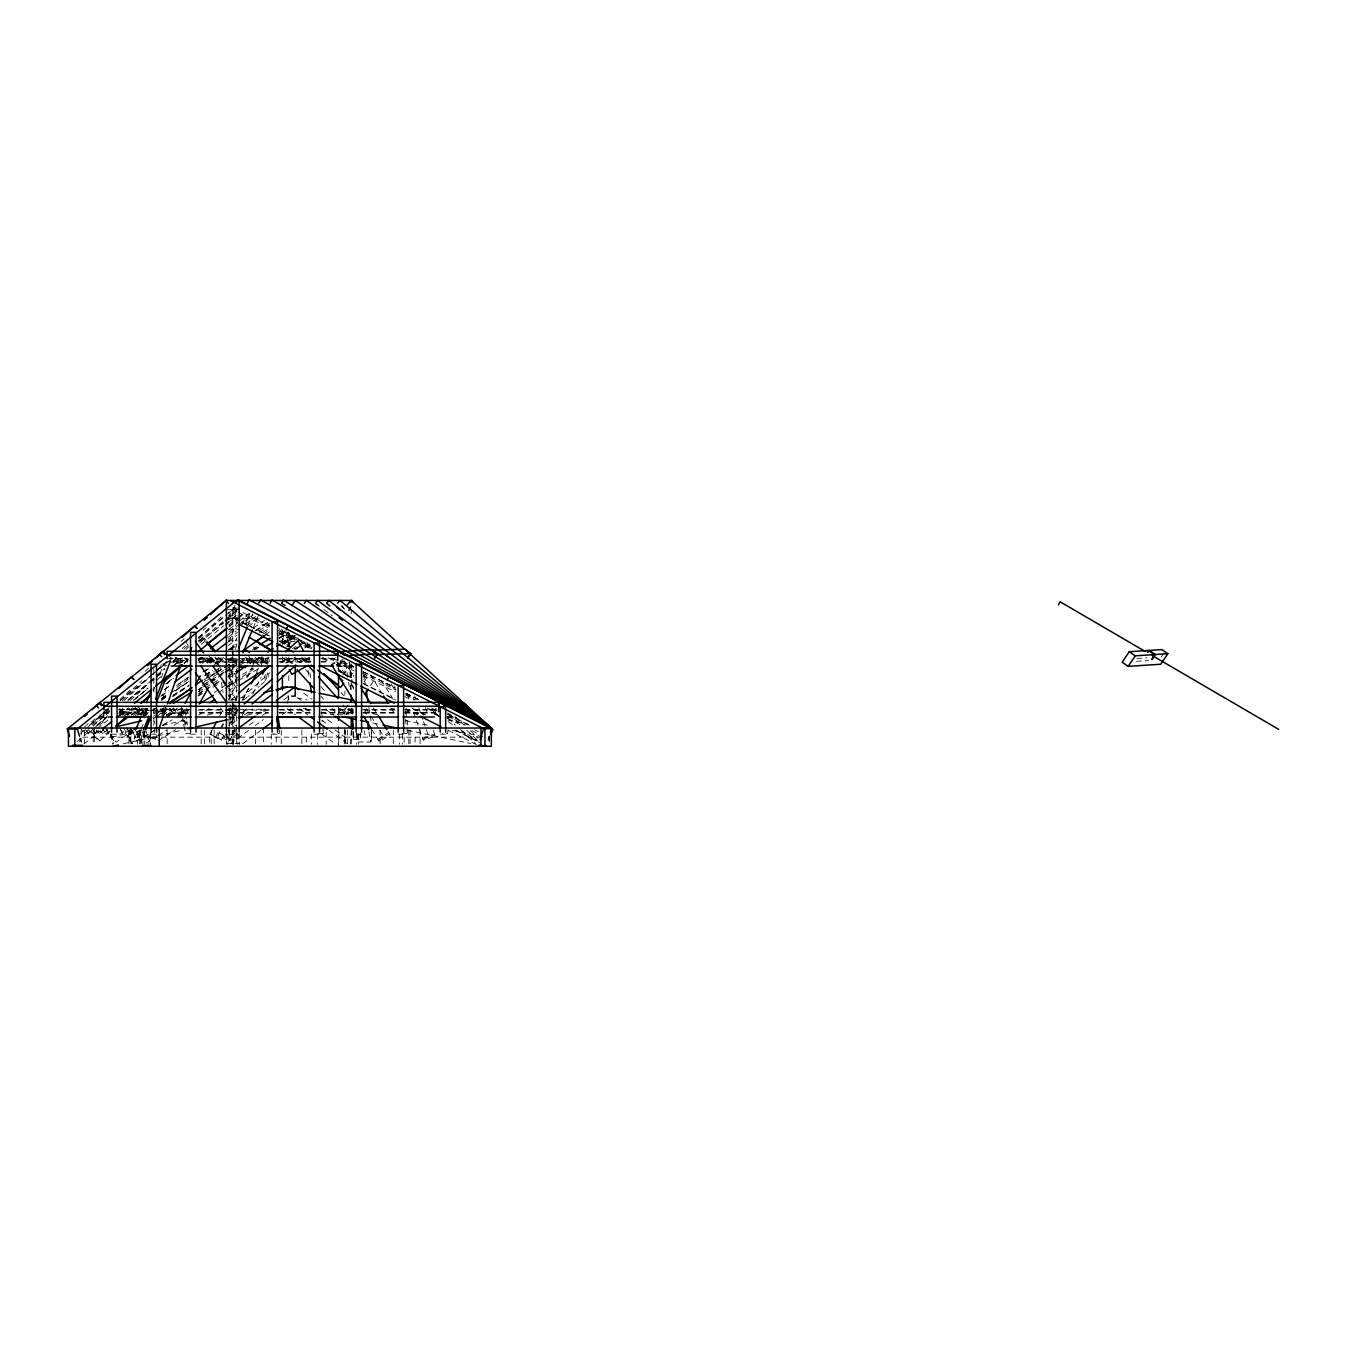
<?xml version="1.0" encoding="UTF-8"?>
<svg xmlns="http://www.w3.org/2000/svg" width="1346" height="1346" viewBox="0 0 1346 1346"><rect width="100%" height="100%" fill="white"/><g stroke="black" fill="none" stroke-linecap="round" stroke-linejoin="round"><path stroke-width="0.75" stroke-dasharray="5 3.75" d="M288.633 699.718L288.28 696.269M338.25 746.088L339.125 730.205M350.633 744.102L351.39 730.205M181.037 717.3L180.734 708.703M181.592 712.421L181.76 705.186M181.256 715.349L182.131 707.525M190.695 733.62L185.277 733.62L185.681 729.902M235.348 729.902L234.927 733.62L229.51 733.62L229.914 729.902M261.461 666.27L261.158 657.672M261.999 661.374L262.184 654.156M261.898 662.367L262.335 658.446M279.581 729.902L279.16 733.62L273.743 733.62M317.976 733.62L323.393 733.62L323.814 729.902M371.715 732.022L370.604 741.999L357.969 741.999L358.844 734.024M402.202 733.62L407.619 733.62L408.023 729.902M448.016 729.902L447.595 733.637L442.178 733.637M281.953 647.241L283.434 635.682L279.278 628.582M288.078 647.241L288.818 641.453L291.931 636.136M287.337 703.285L289.037 695.142M228.164 618.033L234.12 618.033L237.031 608.611M488.043 739.98L489.221 736.212M144.729 731.063L143.315 735.185L155.379 739.324L156.792 735.202M149.389 737.154L150.735 733.234M153.427 725.393L154.773 721.473M162.176 699.903L168.233 682.254M163.455 715.786L166.214 707.744M142.02 714.137L144.258 708.4M159.905 668.289L161.402 664.47M145.183 731.501L141.448 741.057L134.566 738.904L137.544 731.265M143.517 715.971L146.495 708.333M153.192 691.137L154.689 687.318M159.905 673.942L163.623 664.386L168.788 666.001M138.015 737.154L143.231 723.778M161.116 677.93L164.835 668.373M141.448 741.057L141.448 735.404L142.945 731.585M228.786 642.227L237.35 621.347M232.286 649.041L236.946 637.651M242.398 624.359L246.284 614.87L252.425 614.87M235.113 649.428L237.451 643.741M245.224 624.746L249.902 613.355M248.068 625.133L252.728 613.742M253.115 628.161L258.567 614.87M488.177 739.694L489.776 736.312M223.756 723.795L217.934 735.522L229.358 741.192L235.18 729.465M228.383 714.474L231.798 707.575M235.5 700.122L237.619 695.848M246.604 677.778L251.5 667.902M252.156 666.606L256.127 658.598L267.551 664.268M224.244 737.154L226.094 733.419M237.199 711.075L229.796 725.982L228.837 719.874M242.734 699.903L248.287 688.715M256.615 671.957L258.466 668.222M261.242 662.636L261.831 661.424M242.314 715.113L245.998 707.66M252.762 694.065L261.074 677.307M234.995 605.162L229.51 615.997L240.698 621.667M342.624 660.92L339.932 666.27L336.668 664.621M436.171 710.318L434.287 714.019L440.798 717.3M212.012 730.39L209.942 734.293L221.198 740.283L225.219 732.746M219.751 715.853L223.621 708.585M228.45 699.499L237.148 683.129M247.63 663.41L249.717 659.506L259.374 664.638M215.646 737.154L219.516 729.885M220.475 728.068L223.369 722.617M229.173 711.714L231.108 708.08M234.978 700.812L236.913 697.178M247.546 677.173L252.375 668.087M228.938 725.746L237.636 709.392M242.465 700.307L250.205 685.753M235.382 705.018L232.774 709.813L229.93 704.564M225.169 714.608L235.18 714.608L236.913 711.411M176.864 717.771L182.114 708.4M207.435 663.292L209.623 659.372L219.162 664.722M185.563 715.298L188.625 709.847M198.821 691.693L201.866 686.241M202.893 684.424L205.938 678.99M206.964 677.173L211.036 669.904M211.44 682.237L215.663 674.699M216.521 673.168L219.734 667.431M282.929 643.388L281.953 635.682L285.066 630.365M285.503 643.691L290.686 634.841M284.174 644.381L286.193 641.1L291.308 641.1M331.991 708.501L337.594 714.726L343.651 704.9M347.907 704.9L344.879 709.813L348.345 714.003M337.594 714.726L346.107 714.726L350.145 708.164M363.605 677.274L366.953 671.957M363.773 679.68L368.215 672.596M336.988 705.624L343.92 714.003L347.251 708.686M363.942 682.102L368.383 675.019M370.554 685.652L374.996 678.552M333.202 660.735L335.221 657.74M341.177 661.845L338.132 666.354L352.416 665.429M1163.987 652.961L1161.329 656.915L1164.307 658.968M436.138 708.181L433.025 712.673L438.998 716.829M286.631 646.534L294.32 636.355L310.623 648.789M287.741 646.551L294.32 637.836M342.708 675.17L352.147 664.133M350.263 676.163L352.955 673M169.226 661.206L171.766 658.615L188.204 659.17M173.651 665.715L178.698 660.55L188.978 660.886M216.033 665.782L219.819 661.912L215.41 657.403M117.287 716.795L122.553 711.782L147.252 712.084M144.039 717.115L147.993 713.363M88.281 723.542L83.654 727.799L88.584 733.166M145.149 671.334L148.514 668.255M91.461 722.095L96.088 717.839M80.726 733.402L84.091 730.34M89.997 724.905L108.79 707.643M109.06 707.626L87.44 727.479L99.772 740.906M181.02 641.554L184.116 638.727M92.151 724.939L109.144 709.342M119.962 699.415L132.312 688.075M87.877 730.34L84.529 733.402L82.056 730.727M93.783 724.905L109.497 710.486M120.299 700.559L141.919 680.706M99.924 714.726L102.38 717.418L107.73 712.488M91.663 730.34L88.314 733.402L85.858 730.727M97.585 724.905L109.935 713.565M124.101 700.559L148.8 677.879M150.079 676.702L154.975 672.209M156.254 671.031L167.341 660.869M93.295 734.462L97.922 730.222M130.36 700.442L147.337 684.845M156.607 676.348L162.782 670.678M173.6 660.751L176.679 657.908M185.95 649.411L189.046 646.568M198.299 638.071L223.015 615.391M117.842 717.418L123.209 712.488L119.525 708.45M174.711 665.075L178.732 661.391L175.064 657.353M109.968 731.534L99.15 741.461L88.197 729.532M127.567 715.382L135.29 708.299M184.082 663.494L188.709 659.237M225.775 625.217L237.199 614.718M230.654 700.408L236.93 694.856M241.725 697.632L269.923 672.664M280.893 662.955L287.152 657.42M296.557 649.092L301.252 644.936M243.744 700.105L250.003 694.553M251.567 693.173L259.408 686.241M260.973 684.845L265.667 680.689M286.025 662.653L290.736 658.497M228.803 709.813L231.647 715.062L237.906 709.51M291.173 662.35L295.868 658.194M242.717 712.286L247.428 708.114M299.115 662.35L303.809 658.194M109.935 711.327L91.023 727.799L95.802 733.301M122.284 700.593L147.774 678.401M149.356 677.038L154.083 672.916M156.96 670.409L171.43 657.824M182.181 648.469L185.344 645.727M202.96 630.382L206.106 627.64M99.587 725.174L105.897 719.689M127.954 700.492L148.464 682.658M150.029 681.278L154.756 677.156M156.338 675.793L164.229 668.928M173.684 660.701L176.831 657.958M198.905 638.744L224.143 616.788M225.707 615.425L235.163 607.197M98.965 730.558L95.532 733.536L93.143 730.794M119.188 712.959L124.185 708.602M133.641 700.374L147.841 688.025M157.011 680.033L161.756 675.911M172.793 666.32L182.518 657.841M199.595 642.984L223.52 622.172M225.085 620.792L237.704 609.822M198.047 640.965L203.532 637.23L206.207 640.393M199.393 640.78L203.532 637.23M228.652 685.518L236.93 678.434L228.904 668.962M227.945 686.595L255.538 667.666M228.618 686.51L236.896 679.427M105.846 718.495L94.607 727.799L99.251 733.419M128.055 700.122L147.639 683.936M149.238 682.607L154.067 678.62M156.977 676.197L163.707 670.645M173.062 662.905L179.775 657.353M198.771 641.655L224.479 620.388M226.078 619.059L237.619 609.519M119.272 712.118L124.101 708.131M133.742 700.156L148.211 688.193M178.732 662.939L185.159 657.622M201.227 644.33L223.722 625.739M225.337 624.409L236.593 615.105M103.777 729.667L98.965 733.654L96.643 730.844M121.46 715.046L129.788 708.164M184.133 663.208L189.231 658.985M229.123 626.008L237.451 619.11M238.764 618.033L245.477 612.464M208.596 661.374L211.389 659.103L240.429 659.927M213.896 665.227L218.069 661.811L240.884 662.468M89.492 725.309L109.026 709.527M120.417 700.324L151.358 675.322M152.99 674.01L157.869 670.072M159.501 668.76L169.276 660.852M183.931 649.024L188.81 645.071M198.585 637.18L222.999 617.461M229.51 612.194L232.774 609.553L236.509 611.454M77.227 741.36L90.249 730.828M96.761 725.578L106.536 717.687M129.334 699.264L148.868 683.482M150.5 682.17L155.379 678.216M157.011 676.903L163.522 671.637M179.809 658.497L174.93 662.434L179.489 664.184M200.975 641.386L223.773 622.979M225.405 621.65L230.284 617.713L240.311 617.713M83.99 743.985L100.277 730.828M119.811 715.046L127.954 708.467M184.94 662.434L188.204 659.809M228.904 626.916L237.047 620.338M108 720.076L98.191 727.799L102.7 733.536M119.138 711.277L122.722 708.467M135.492 698.389L148.582 688.092M179.96 663.359L186.505 658.211M228.719 624.931L237.199 618.251M238.528 617.208L245.376 611.807M119.912 715.315L128.089 708.871M229.493 628.969L237.67 622.525M239.302 621.229L249.111 613.507M107.613 729.667L102.397 733.772L100.142 730.895M125.599 715.483L135.408 707.76M167.813 682.22L173.028 678.115M228.332 634.521L236.795 627.842M238.444 626.563L253.149 614.954M119.929 714.137L128.307 707.828M229.039 632.031L237.737 625.486M239.1 624.443L252.846 614.113M123.95 715.668L134.011 708.097M165.911 684.088L172.625 679.04M197.812 660.095L201.16 657.571M228.029 637.348L236.425 631.038M244.804 624.712L256.564 615.879M109.514 731.097L105.846 733.856L102.548 729.498M131.016 714.911L139.715 708.366M164.599 689.657L169.933 685.619M199.847 663.124L206.863 657.841M228.383 641.638L237.081 635.093M248.522 626.479L258.903 618.672M138.066 712.37L140.96 710.183L151.341 710.183M141.852 717.485L147.656 713.128L144.409 708.736M166.719 717.485L172.524 713.128L169.293 708.736M231.091 724.602L237.687 719.774M244.282 714.945L252.526 708.921M256.548 714.945L264.792 708.921M237.72 733.536L232.774 737.154L233.262 746.088M249.262 725.09L255.858 720.261M262.453 715.433L269.049 710.621M283.871 699.752L288.818 696.134M230.418 743.682L248.556 730.407M255.151 725.578L263.395 719.555M242.701 743.682L260.838 730.407M282.256 714.726L290.5 708.703M122.469 715.231L132.682 707.878M166.012 683.869L173.567 678.434M198.384 660.566L202.539 657.571M228.097 639.165L237.569 632.351M246.082 626.21L258.752 617.091M137.629 715.534L147.858 708.181M161.486 698.355L168.3 693.459M176.814 687.318L188.743 678.737M210.901 662.787L217.716 657.874M229.628 649.294L236.459 644.381M255.185 630.887L267.114 622.289M133.119 730.02L116.076 742.285L105.425 727.496M156.22 713.38L163.775 707.946M206.375 677.274L214.149 671.671M214.889 671.132L220.004 667.448M228.517 661.323L233.632 657.639M265.263 634.875L269.402 631.88M127.601 714.928L137.965 707.76M164.195 689.657L170.774 685.114M202.203 663.427L210.834 657.454M228.113 645.525L236.745 639.569M253.687 627.875L264.388 620.489M133.288 715.416L143.652 708.265M160.931 696.336L167.829 691.575M176.477 685.619L188.558 677.257M209.286 662.955L216.201 658.177M228.298 649.832L236.93 643.876M255.925 630.752L268.022 622.407M140.371 714.962L147.606 709.965M161.436 700.425L166.618 696.841M174.93 691.104L189.063 681.345M202.893 671.805L208.075 668.222M214.973 663.46L223.621 657.487M259.559 632.687L269.923 625.52M131.42 715.281L142.255 708.097M161.15 695.562L168.486 690.7M178.648 683.953L189.147 677.004M210.144 663.09L218.893 657.285M231.142 649.159L236.728 645.457M259.139 630.601L269.974 623.417M138.84 714.726L147.589 708.921M161.587 699.651L166.837 696.168M175.586 690.363L187.834 682.254M203.583 671.805L208.832 668.323M217.581 662.535L224.58 657.891M263.076 632.368L270.075 627.724M144.19 715.55L148.026 713.01M155.026 708.366L149.44 712.084L155.682 708.4M172.524 696.774L186.522 687.486M205.433 674.952L212.769 670.089M228.181 659.877L232.017 657.336M238.057 671.418L229.291 677.122L236.257 687.823M250.306 663.443L259.071 657.757M281.836 642.951L292.334 636.103L294.32 639.165M262.537 663.107L269.553 658.547M295.8 649.092L299.3 646.803M135.223 715.618L146.192 708.619M161.772 698.675L168.856 694.166M170.639 693.039L188.692 681.53M204.272 671.587L209.942 667.969M217.026 663.46L224.109 658.934M262.722 634.319L269.806 629.81M142.659 715.197L147.976 711.815M172.759 696L188.709 685.837M204.642 675.675L211.726 671.166M229.426 659.86L232.976 657.605M119.659 734.193L126.743 729.667M153.646 712.505L160.729 707.996M209.976 676.601L215.629 673M217.059 672.091L224.143 667.566M224.479 667.347L236.879 659.439M252.476 649.495L258.129 645.895M279.026 632.57L282.912 630.079M156.069 716.594L168.418 708.77M198.4 689.741L201.917 687.503M203.683 686.376L208.967 683.028M210.733 681.9L223.083 674.077M224.849 672.95L237.199 665.109M238.949 663.999L247.765 658.396M279.514 638.256L288.33 632.654M166.349 715.483L176.932 708.77M198.098 695.344L201.614 693.089M213.964 685.265L219.247 681.9M228.063 676.315L236.896 670.712M249.229 662.871L256.295 658.396M280.978 642.732L291.56 636.019M154.403 730.441L143.82 737.154L143.82 728.035M163.219 724.838L170.286 720.362M179.102 714.76L187.918 709.174M214.367 692.382L226.717 684.542M228.484 683.432L240.816 675.591M242.583 674.481L253.166 667.767M260.215 663.275L269.032 657.689M145.991 743.16L156.573 736.43M158.34 735.32L167.156 729.717M174.206 725.242L183.022 719.656M228.887 690.548L237.704 684.946M294.135 649.142L297.668 646.904M299.418 645.777L304.718 642.429M158.037 740.923L175.67 729.717M182.72 725.242L188.019 721.893M198.602 715.18L209.185 708.45M228.584 696.151L237.401 690.548M281.482 662.569L288.549 658.093M304.415 648.015L309.698 644.667M340.387 660.953L343.095 659.271M336.113 665.277L342.288 661.424M377.923 739.324L388.742 732.577M378.663 740.519L389.499 733.772M140.792 714.844L148.312 710.217M173.028 695.041L189.147 685.148M205.265 675.238L212.786 670.628M228.551 660.936L234.271 657.42M210.935 676.045L214.519 673.841M216.302 672.748L223.47 668.339M225.27 667.246L237.805 659.54M253.923 649.647L259.29 646.349M278.992 634.235L284.359 630.938M130.276 729.852L123.125 734.26L119.306 728.035M157.146 713.346L166.096 707.861M202.27 685.636L216.605 676.836L201.833 685.501M223.773 672.445L218.035 675.961L223.739 672.529M225.203 671.553L247.041 658.144M278.925 638.559L288.246 632.839M144.072 715.281L148.497 712.657M204.138 679.696L215.865 672.748M216.706 672.26L223.89 668.003M224.832 667.431L237.401 659.994M254.394 649.916L259.778 646.736M278.689 635.531L286.698 630.786M205.787 681.042L223.739 670.409M225.186 669.551L245.275 657.656M279.026 637.668L288.364 632.132L292.082 638.408L284.544 642.866M153.73 714.003L164.145 707.845M225.169 671.688L238.091 664.032M153.629 716.19L167.728 707.845M198.501 689.606L202.085 687.47M203.885 686.41L209.269 683.23M211.07 682.153L218.237 677.913M229.005 671.519L237.99 666.203M239.773 665.143L252.341 657.706M279.261 641.756L290.029 635.379M163.303 710.974L166.433 709.123L178.968 709.914M247.765 661.458L250.878 659.607L257.826 660.213M153.612 718.31L169.781 708.736M198.485 691.726L203.885 688.529M205.669 687.47L218.237 680.033M229.005 673.656L237.973 668.339M127.601 735.639L134.768 731.383M161.705 715.433L174.257 707.979M199.393 693.106L202.977 690.969M215.545 683.532L219.129 681.413M228.113 676.096L237.081 670.779M249.649 663.326L258.617 658.009M283.754 643.119L294.522 636.742M134.129 731.972L130.175 734.31L126.457 728.035M162.479 715.18L173.617 708.585M198.384 693.913L204.121 690.498M205.921 689.438L211.305 686.258M213.105 685.181L220.273 680.941M228.887 675.827L237.872 670.51M250.44 663.073L259.761 657.538M141.296 729.852L133.759 734.31L130.966 729.599M177.201 708.585L166.063 715.18L188.474 710.015M198.384 696.033L202.321 693.695M213.089 687.318L220.273 683.061M228.887 677.963L237.872 672.647M166.534 716.476L172.793 712.757L185.311 713.548L182.551 708.837M141.296 731.972L137.342 734.31L135.492 731.181M169.646 715.18L180.785 708.585M155.16 729.902L131.824 743.715L123.563 729.784M162.328 725.645L172.153 719.824M179.321 715.584L189.264 709.695M218.809 692.181L224.193 689.001M225.152 688.429L237.72 680.992M238.562 680.487L259.256 668.222M292.402 648.587L296.002 646.467M298.745 644.835L304.129 641.655M179.068 717.25L185.311 713.548M285.722 663.225L294.791 658.16M299.721 662.72L308.806 657.656M422.526 738.214L434.59 734.041M422.896 739.24L434.943 735.067M231.243 700.122L249.565 695.865M111.634 737.154L142.188 730.087M162.546 725.359L184.957 720.177M207.351 714.995L223.655 711.226M225.691 710.755L235.87 708.4M123.344 743.8L182.4 730.121M228.282 719.504L237.384 717.401M246.604 715.264L269.974 709.864M232.101 682.557L228.77 677.745M344.425 661.458L340.353 661.71L344.374 661.576M1136.865 658.514L1147.061 657.841M1136.461 661.323L1148.693 660.516M353.308 739.543L353.308 735.084L360.593 734.765L360.593 739.223L353.308 739.543L352.787 729.179M239.151 608.14L232.774 608.14L232.774 649.967M227.76 609.553L239.151 609.553M228.214 615.829L237.333 615.829M226.633 618.672L241.17 618.672M243.054 618.672L259.845 618.672M228.214 629.373L239.151 629.373M281.953 635.682L295.699 635.682M228.214 640.78L237.333 640.78M282.694 641.453L294.959 641.453M228.214 649.428L237.333 649.428M167.072 658.648L187.599 658.648M197.862 658.648L236.963 658.648M239.066 658.648L268.443 658.648M278.925 658.648L310.404 658.648M320.903 658.648L335.575 658.648M261.646 659.035L270.008 659.035M278.37 659.035L311.818 659.035M322.283 659.035L334.817 659.035M229.661 660.432L237.838 660.432M228.214 660.836L237.333 660.836M172.826 661.391L178.732 661.391M260.72 661.576L269.082 661.576M279.547 661.576L310.909 661.576M321.358 661.576L329.736 661.576M169.125 662.064L187.599 662.064M197.862 662.064L236.963 662.064M239.066 662.064L268.443 662.064M278.925 662.064L310.404 662.064M320.903 662.064L329.282 662.064M229.123 662.636L232.774 662.636M229.123 665.462L236.425 665.462M228.669 665.984L236.963 665.984M336.736 666.27L351.373 666.27M103.894 709.679L110.136 709.679M118.448 709.679L147.555 709.679M160.023 709.679L189.13 709.679M199.511 709.679L236.98 709.679M239.066 709.679L268.477 709.679M278.975 709.679L310.472 709.679M320.971 709.679L352.467 709.679M362.966 709.679L394.462 709.679M404.961 709.679L436.457 709.679M181.222 710.082L187.515 710.082M198.013 710.082L223.184 710.082M225.287 710.082L269.351 710.082M279.85 710.082L311.33 710.082M321.829 710.082L353.291 710.082M363.773 710.082L395.017 710.082M405.432 710.082L436.676 710.082M153.41 710.183L165.844 710.183M119.34 712.488L123.209 712.488M180.297 712.623L188.692 712.623M199.191 712.623L236.963 712.623M239.066 712.623L268.443 712.623M278.942 712.623L310.421 712.623M320.903 712.623L352.383 712.623M362.865 712.623L396.178 712.623M404.523 712.623L435.751 712.623M103.894 713.111L110.136 713.111M118.448 713.111L147.555 713.111M160.023 713.111L189.13 713.111M199.511 713.111L236.98 713.111M239.066 713.111L268.477 713.111M278.975 713.111L310.472 713.111M320.971 713.111L352.467 713.111M362.966 713.111L394.462 713.111M404.961 713.111L436.457 713.111M343.92 714.003L352.77 714.003L348.143 708.417M231.647 715.062L237.603 715.062M228.618 717.014L236.98 717.014M229.308 717.3L237.704 717.3M446.906 717.3L455.234 717.3M102.38 717.418L106.25 717.418M111.583 734.193L117.052 734.193M151.072 734.193L156.54 734.193M190.56 734.193L196.028 734.193M272.077 734.193L277.545 734.193M314.106 734.193L319.574 734.193M356.135 734.193L361.603 734.193M398.164 734.193L403.632 734.193M440.192 734.193L445.661 734.193M229.123 734.327L236.425 734.327M82.695 737.154L482.894 737.154M226.397 743.413L239.151 743.413M446.838 716.863L450.742 716.863L447.764 714.793M119.693 709.695L142.339 709.965M242.499 659.994L252.88 660.28M242.97 662.518L255.404 662.888M229.089 666.842L237.384 667.078M447.781 716.762L456.008 716.997M199.78 657.858L205.938 658.059L210.346 662.569M198.485 659.506L212.887 659.977M199.258 661.239L219.819 661.912M390.794 708.147L394.883 709.005M405.096 711.142L423.485 714.995M447.999 720.11L468.425 724.384M296.995 697.851L307.208 699.987M348.076 708.534L354.2 709.813M364.413 711.95L378.714 714.945M405.281 720.497L427.742 725.191M452.256 730.323L482.911 736.733M303.304 708.484L311.481 710.183M321.694 712.32L333.943 714.894M372.758 723.004L380.935 724.72M407.502 730.272L470.831 743.514M141.448 735.404L134.566 733.25L134.566 738.904M143.383 734.983L155.446 739.122M447.192 714.305L469.502 725.359M254.916 661.004L258.18 662.636M219.129 733.099L230.553 738.786M385.579 683.246L394.883 687.907M406.071 693.51L419.111 700.038M469.434 725.225L447.007 713.885M342.591 661.458L353.779 667.078M363.1 671.772L394.815 687.705M406.004 693.325L419.06 699.886M284.696 632.199L310.808 645.34M342.523 661.307L353.729 666.943M363.05 671.637L394.765 687.604M405.954 693.224L419.027 699.802M233.632 607.87L241.102 611.639M242.97 612.598L269.116 625.823M278.471 630.551L299.014 640.948M300.881 641.891L312.087 647.561M332.63 657.958L338.233 660.785M340.101 661.744L353.19 668.356M362.528 673.084L396.145 690.094M405.483 694.822L414.82 699.55M431.645 708.046L435.381 709.948M448.454 716.56L465.262 725.057M474.6 729.784L478.335 731.686M238.377 612.396L268.258 627.522M279.48 633.192L294.421 640.746M303.759 645.474L311.229 649.26M328.037 657.757L354.2 670.998M363.538 675.726L395.287 691.794M404.624 696.505L412.095 700.29M428.92 708.804L436.39 712.572M447.595 718.242L460.669 724.871M471.874 730.542L477.477 733.368M336.904 664.167L340.168 665.799M434.522 713.565L441.017 716.863M234.12 618.033L269.604 635.985M278.942 640.713L295.767 649.226M340.588 671.906L351.794 677.576M363.016 683.246L394.765 699.314M413.441 708.77L426.514 715.382M456.412 730.508L476.955 740.906M242.566 622.609L268.678 635.817M279.867 641.47L291.056 647.123M337.661 670.712L352.585 678.266M363.773 683.919L395.472 699.97M412.246 708.45L425.302 715.062M455.133 730.155L481.245 743.362M228.046 618.975L237.384 623.703M304.633 657.723L312.104 661.509M405.499 708.77L418.572 715.382M448.47 730.508L478.352 745.634M447.242 712.943L456.496 717.839M249.565 659.776L259.223 664.907M210.077 734.024L221.35 740.014M209.471 659.658L219.011 665.008M181.794 720.16L188.154 723.727L181.643 720.447M283.855 657.891L292.721 663.359M282.727 657.908L291.577 663.376M253.385 646.921L256.935 649.109M259.492 657.824L268.342 663.292M258.348 657.841L267.215 663.309M406.088 694.334L414.854 700.021M427.103 707.996L437.618 714.844M448.117 721.675L453.366 725.09M460.382 729.65L477.897 741.04M303.691 693.24L311.936 699.264M325.126 708.921L333.371 714.945M298.021 698.052L301.319 700.475M327.684 719.774L334.279 724.602M305.306 708.198L311.902 713.027M321.795 720.261L328.39 725.09M334.986 729.919L344.879 737.154M299.418 708.703L307.662 714.726M329.097 730.407L347.218 743.682M287.135 708.703L295.38 714.726M321.761 734.024L334.952 743.682M323.898 609.57L332.327 615.778M297.062 637.634L311.75 648.822M323.158 657.521L329.686 662.484M337.846 668.693L347.638 676.163M322.047 657.487L328.575 662.468M338.368 669.921L346.528 676.129M302.429 657.74L308.957 662.703M301.319 657.706L307.847 662.686M340.875 605.919L347.251 611.286M454.982 716.728L464.219 725.141M470.377 730.743L478.066 737.759M448.268 713.464L460.584 724.686M466.742 730.289L477.51 740.115M447.68 718.125L455.369 725.141M461.527 730.743L475.39 743.362M175.754 657.555L178.698 660.55M167.341 654.106L171.766 658.615M145.587 708.131L148.06 710.789M135.374 707.828L141.566 714.457M120.063 709.14L122.553 711.782M233.262 607.349L237.384 611.824M232.656 607.904L236.761 612.38M79.851 727.799L84.781 733.166M163.034 663.612L165.491 666.304M340.959 692.45L343.752 695.562M286.193 641.1L289.003 644.212M301.605 658.211L305.811 662.888M298.644 658.463L302.85 663.124M294.269 657.151L299.872 663.376M305.475 669.601L311.077 675.827M320.886 686.712L325.093 691.39M340.504 708.501L346.107 714.726M285.756 657.151L291.359 663.376M320.769 696.05L323.578 699.163M220.895 657.74L223.571 660.886M228.921 667.195L236.946 676.668M202.186 637.415L204.861 640.578M219.549 657.925L223.571 662.653M211.389 657.235L216.74 663.544M218.069 665.126L223.419 671.435M204.575 658.11L208.58 662.855M203.212 658.295L207.234 663.04M255.117 657.302L259.559 663.006M246.2 657.571L250.642 663.275M214.737 657.538L218.069 661.811M208.479 655.367L211.389 659.103M205.82 657.807L210.279 663.511M101.758 727.799L106.149 733.637M160.241 708.703L164.565 714.558M138.133 706.347L140.96 710.183M135.374 708.703L139.681 714.558M105.863 729.683L114.141 741.192M207.133 658.009L210.699 663.04M228.517 688.227L236.829 699.97M185.243 641.218L188.793 646.248M198.299 659.675L200.672 663.04M230.435 707.895L235.18 714.608M184.789 657.538L188.356 662.569M220.408 707.895L223.974 712.926M343.836 660.465L353.779 676.432M373.279 707.744L378.091 715.466M388.035 731.433L390.239 734.983L379.404 741.73L372.034 729.885M337.678 662.636L346.511 676.836M350.936 683.936L353.14 687.47M366.398 708.77L378.562 728.287M379.656 730.054L384.081 737.154M391.148 683.919L395.522 690.969M406.458 708.585L410.833 715.618M381.355 680.252L393.385 699.617M370.47 674.8L381.389 692.416M391.232 708.265L395.606 715.315M119.659 727.816L123.479 734.041M341.85 605.178L343.92 608.661M288.179 632.233L291.712 638.61M134.92 729.397L137.696 734.092M130.411 727.833L134.112 734.092M126.827 727.833L130.528 734.092M123.361 727.547L132.665 743.228M173.533 707.828L178.143 715.685M170.017 708.046L172.793 712.757M164.01 705.001L166.433 709.123M161.924 708.619L165.608 714.894M284.881 631.291L291.106 641.924M281.566 629.053L288.818 641.453L289.558 647.241M267.417 622.424L269.486 625.974M260.501 657.588L263.261 662.299M254.478 658.547L257.237 663.241M252.409 658.144L255.168 662.855M248.472 655.485L250.878 659.607M245.46 657.538L248.219 662.249M306.905 642.513L310.69 649.512M233.901 704.564L237.687 711.563M145.183 728.909L150.331 743.564M137.948 732.577L141.818 743.564M425.454 707.609L428.163 715.466M433.244 730.121L435.313 736.094L423.25 740.266L412.044 707.861M414.669 695.966L416.032 699.903M418.741 707.744L422.812 719.504M423.502 721.473L428.92 737.154M406.929 693.106L409.319 700.021M232.774 609.553L235.298 617.713M228.601 612.279L230.284 617.713M80.121 738.062L81.248 741.68M288.061 695.276L288.969 699.23M111.499 734.075L113.771 743.934M110.422 734.31L112.694 744.187M405.617 711.462L407.905 725.965M405.331 719.134L407.619 733.62M394.664 685.989L395.32 690.128M363.403 672.478L365.355 684.828M368.922 707.458L371.193 721.86M365.422 709.073L366.398 715.248M368.989 731.702L370.604 741.999M364.413 730.895L365.069 735.017M349.136 662.182L352.383 682.759M352.702 684.828L353.359 688.933M345.636 663.797L348.227 680.268M348.547 682.321L349.203 686.426M352.77 709.073L353.426 713.195M356.673 733.772L357.969 741.999M321.442 711.714L323.057 721.91M309.227 643.792L310.203 649.916M322.754 729.532L323.393 733.62M307.157 643.052L308.116 649.176M309.412 657.336L310.371 663.46M305.071 642.294L306.047 648.419M307.645 658.631L308.301 662.703M309.9 672.916L310.876 679.04M306.064 658.093L306.703 662.165M307.998 670.342L309.277 678.502M268.695 657.689L269.335 661.828M267.097 657.067L268.073 663.275M265.347 658.413L265.986 662.552M267.618 672.899L268.275 677.038M263.261 657.689L264.253 663.898M265.885 674.245L266.861 680.453M261.662 657.067L262.655 663.275M264.607 675.692L265.583 681.9M228.786 685.164L231.041 699.466M232.336 707.626L235.23 725.999M228.803 694.839L229.459 698.91M231.058 709.123L234.927 733.62M228.988 708.366L231.562 724.703M221.451 682.59L223.066 692.786M228.87 729.532L229.51 733.62M186.673 708.097L187.902 715.954M184.89 709.241L186.438 719.05M186.741 721.019L187.363 724.939M182.804 708.417L184.352 718.226M184.654 720.194L185.58 726.083M181.256 708.097L185.277 733.62M294.219 635.682L295.211 643.388M238.747 734.176L239.285 744.102M226.481 734.176L227.02 744.102M360.274 733.015L360.593 739.223M356.74 733.015L356.942 737.154M349.708 662.636L350.431 677.139M350.835 685.417L351.037 689.556M351.962 708.181L352.282 714.39M353.106 730.945L353.308 735.084M350.212 677.442L349.607 660.566M350.633 685.72L350.835 689.859M351.76 708.484L352.063 714.692M489.557 736.144L489.557 744.237M489.372 736.144L489.372 744.237M488.918 736.144L488.918 744.237M420.087 730.07L420.087 744.237M415.09 737.154L415.09 746.273M410.093 730.07L410.093 744.237M408.797 730.07L408.797 744.237M404.204 737.154L404.204 746.273M402.538 734.108L402.538 744.237M399.594 734.108L399.594 744.237M393.352 730.07L393.352 744.237M380.144 730.07L380.144 744.237M371.294 728.035L371.311 744.237M358.675 734.108L358.675 744.237M356.858 734.108L356.707 744.237M351.256 609.553L351.256 613.742M351.256 663.948L351.256 678.586M351.256 680.672L351.256 689.051M351.256 707.861L351.256 714.137M351.205 730.07L351.205 744.237M347.369 730.07L347.52 744.237M345.434 730.07L345.434 744.237M344.879 661.845L344.879 674.396M344.879 691.137L344.879 695.327M344.879 707.861L344.879 714.137M344.879 728.035L344.879 746.273M344.307 730.07L344.307 744.237M338.502 663.948L338.502 672.31M338.502 707.861L338.502 714.137M338.502 726.689L338.553 744.237M337.678 662.064L337.678 665.984M326.203 732.089L326.203 744.237M317.69 734.108L317.69 744.237M311.347 734.108L311.347 744.237M306.602 737.154L306.602 746.273M301.841 730.07L301.841 744.237M295.211 656.966L295.211 663.157M288.818 632.233L288.818 644.599M288.818 656.966L288.818 663.157M288.818 675.524L288.818 683.768M282.441 630.18L282.441 642.547M282.441 656.966L282.441 663.157M281.247 730.07L281.247 744.237M276.25 737.154L276.25 746.273M271.253 734.108L271.253 744.237M263.379 728.035L263.379 744.237M255.437 730.07L255.437 744.237M239.151 732.964L239.151 744.237M237.771 734.108L237.771 744.237M236.728 730.07L236.728 744.237M236.425 700.66L236.425 659.809L229.123 659.809L229.123 700.66M236.425 707.407L236.425 739.98L229.123 739.98L229.123 707.407M233.346 730.07L233.346 744.237M232.774 655.216L232.774 700.172M232.774 704.143L232.774 746.273M232.202 730.07L232.202 744.237M228.82 728.035L228.82 744.237M227.777 734.108L227.777 744.237M226.397 731.888L226.397 744.237M214.149 730.07L214.149 744.237M211.204 730.07L211.204 744.237M209.404 737.154L209.404 746.273M204.659 730.07L204.659 744.237M201.177 730.07L201.177 746.273M167.156 730.07L167.156 744.237M154.504 728.035L154.504 737.154M153.797 669.383L153.797 694.065M153.797 708.484L153.797 724.939M150.567 734.108L150.567 744.237M150.18 734.108L150.18 744.237M148.077 734.108L148.077 744.237M144.661 732.089L144.661 744.237M142.979 732.089L142.979 744.237M140.472 730.07L140.472 746.273M139.563 730.07L139.563 744.237M137.477 732.089L137.477 744.237M130.966 730.07L130.966 744.237M130.057 728.035L130.057 744.237M128.913 730.07L128.913 744.237M103.894 711.63L103.894 717.014M94.355 728.035L94.355 744.237M93.227 728.035L93.227 744.237M84.579 730.07L84.579 744.237M81.181 730.07L81.181 742.218M79.851 738.163L79.851 742.218"/><path stroke-width="1.5" d="M480.101 739.98L483.601 728.674L491.542 728.674L490.381 732.443M146.007 727.345L149.372 717.536M158.744 729.515L163.455 715.786M167.493 704.025L180.953 664.806M136.064 729.414L141.28 716.055M146.495 702.679L151.711 689.303M143.686 729.667L148.901 716.291M155.614 699.096L170.505 660.886M145.923 729.599L151.139 716.223M156.355 702.848L166.786 676.096M238.713 647.931L247.277 627.034M242.987 652.844L252.341 630.063M348.9 610.411L350.498 607.012M490.567 734.613L492.973 729.532L351.256 600.451L347.167 604.943M262.655 674.127L265.431 668.541M387.211 679.982L388.843 676.718L491.324 728.035L491.324 746.273L68.478 746.273L68.478 728.035L491.324 728.035L340.05 600.451L337.695 603.227M286.328 628.935L287.96 625.671L491.324 728.035L328.828 600.451L326.59 603.311L329.871 605.885M336.769 654.459L338.401 651.195L491.324 728.035L317.622 600.451L315.469 603.378L318.834 605.868M235.92 603.345L237.754 599.727L491.324 728.035L295.211 600.451L291.897 605.532M337.526 654.846L339.411 651.128L344.795 654.459M438.409 705.876L440.277 702.191L452.02 702.225L458.01 706.381L448.218 706.347M247.445 603.025L249.145 599.811L491.324 728.035L283.434 600.097L281.516 603.21L285.1 605.414M212.836 728.842L216.706 721.574M251.164 683.936L257.103 672.764M190.055 650.825L191.788 647.611M258.802 603.075L260.569 599.879L491.324 728.035L439.267 702.242M185.025 703.235L192.31 690.246M196.23 683.263L200.302 675.995M199.208 704.025L208.378 687.688M270.159 603.126L271.993 599.98L491.324 728.035M1058.309 604.943L1060.16 601.797L1145.042 651.363M365.002 694.502L368.333 689.186M374.811 658.228L377.839 653.702L371.9 649.596L339.276 651.716L343.735 654.795M1167.84 653.702L1155.406 654.509L1151.907 659.59L1154.498 654.577L1148.407 650.471L1129.277 651.716L1122.194 662.249L1128.133 666.354L1160.757 664.234L1167.84 653.702L1161.901 649.596L1149.316 650.404L1148.138 652.12M1128.133 666.354L1135.216 655.822L1154.498 654.577M304.28 603.412L306.35 600.4L491.273 728.001M1147.314 652.036L1148.407 650.471M375.164 657.454L377.301 654.526L410.782 653.584L407.569 657.958M343.768 683.179L340.471 687.537L317.622 670.14M407.855 656.932L410.311 654.24M84.361 716.695L87.456 713.868M92.083 709.611L100.075 702.275M119.037 688.344L131.656 676.752M156.91 656.882L162.277 651.969L164.717 654.661M147.538 665.664L152.165 661.408M155.261 658.564L163.253 651.245L165.575 654.055L162.984 651.481M182.215 637.314L194.834 625.722M204.188 620.287L207.267 617.461M210.363 614.617L226.414 599.879M116.143 725.864L126.019 716.795M140.842 703.184L150.113 694.687M164.01 681.917L182.534 664.907M238.494 693.476L269.823 665.732M285.487 651.868L298.004 640.763L303.691 651.262M244.181 703.958L272.38 678.99M277.074 674.834L288.044 665.126M252.123 703.958L272.481 685.938M277.175 681.766L295.969 665.126M208.529 643.035L225.909 628.666M69.538 736.245L67.3 728.994L225.236 601.41M67.3 728.994L77.328 728.994L235.264 601.41L231.26 601.41M103.541 728.203L111.668 721.624M134.465 703.218L150.752 690.061M155.631 686.107L181.693 665.059M197.98 651.918L227.289 628.229M141.65 702.831L149.827 696.387M175.989 675.776L189.382 665.227M210.329 648.705L226.986 635.581M115.907 726.285L129.334 716.173M174.66 682.069L191.755 669.198M214.956 651.75L227.02 642.681M239.336 718.562L242.633 716.156M260.771 702.881L272.313 694.435M277.259 690.818L282.206 687.2L295.447 687.2L298.745 689.623M238.427 728.22L254.899 716.156M276.334 700.475L294.471 687.2M262.487 729.196L272.363 721.961M134.062 729.33L137.477 726.874M169.848 703.571L191.99 687.621M195.406 685.164L202.22 680.268M242.145 651.498L264.304 635.564M256.177 641.319L264.91 635.514M238.057 671.418L246.806 665.732M267.82 652.053L273.07 648.637M276.586 646.366L280.086 644.078M239.756 685.535L267.77 667.313M171.009 701.434L190.829 688.799M259.896 644.768L270.176 638.206M209.488 702.864L214.771 699.499M334.616 662.888L331.52 664.806L355.815 703.84M173.264 703.453L191.182 692.45M264.607 647.359L272.128 642.749M200.032 703.319L213.425 695.377M308.268 665.26L291.931 674.363L289.272 669.601M117.186 726.52L141.633 720.85M263.833 692.567L273.053 690.431M276.048 689.741L287.304 687.133M113.165 746.155L118.297 744.961M188.507 728.708L192.579 727.765M195.692 727.059L227.205 719.757M347.268 655.687L377.839 653.702M352.046 600.451L226.397 600.451L226.397 731.888M349.371 601.948L352.904 601.948M167.072 655.216L337.678 655.216M171.178 665.984L191.704 665.984M195.809 665.984L226.616 665.984M239.066 665.984L272.632 665.984M276.839 665.984L314.594 665.984M318.8 665.984L333.488 665.984M291.56 696.134L295.211 696.134L295.211 665.227M370.2 702.848L388.944 702.848M103.894 706.263L438.544 706.263M108.05 717.014L112.206 717.014M116.362 717.014L151.711 717.014M155.867 717.014L191.199 717.014M195.355 717.014L226.532 717.014M239.066 717.014L272.666 717.014M276.872 717.014L314.661 717.014M318.867 717.014L356.656 717.014M360.863 717.014L398.652 717.014M402.858 717.014L434.354 717.014M277.579 717.3L300.663 717.3M72.348 745.297L82.358 745.297M142.474 745.398L150.988 745.398M478.352 745.634L486.293 745.634M125.514 716.88L139.934 717.065M239.453 667.128L245.679 667.313M460.702 707.676L468.946 707.912L463.697 702.864L451.331 702.511L456.597 707.559M179.809 665.917L192.158 666.32M290.686 687.217L315.2 692.349M319.288 693.207L354.015 700.458M342.12 716.594L356.421 719.588M360.509 720.447L368.686 722.146M382.987 725.141L399.325 728.556M479.008 745.213L483.079 746.071M239.369 601.09L491.542 728.674M231.428 601.09L483.601 728.674M239.251 624.645L272.885 641.655M276.62 643.556L293.428 652.053M319.574 665.294L356.942 684.189M360.678 686.09L394.294 703.1M420.44 716.324L441 726.722M340.117 652.103L345.686 655.048M339.444 652.036L344.929 655.081M1152.26 655.569L1278.7 729.381M439.94 702.259L445.358 705.422M442.397 702.208L445.963 704.395M255.504 640.393L273.238 651.329M249.06 637.129L270.327 650.253M244.181 649.092L249.498 652.373M1149.316 650.404L1155.406 654.509M1129.277 651.716L1135.216 655.822M440.462 701.804L445.644 705.371M440.277 702.191L446.266 706.347M335.019 716.156L351.491 728.22M310.96 717.132L314.257 719.555M317.555 721.961L327.448 729.196M298.677 717.132L313.517 728.001M386.302 655.418L389.667 657.891M410.782 653.584L405.011 649.226L371.53 650.168L377.301 654.526M323.646 673.892L338.317 685.08M311.111 665.176L314.375 667.65M339.108 617.78L342.389 620.355M336.937 607.366L340.117 610.041M340.016 678.334L342.793 680.689M225.808 600.451L228.551 603.429M194.699 625.84L197.172 628.532L194.564 625.957M131.521 676.887L133.994 679.562L131.386 677.004M159.602 654.425L161.739 656.781M99.167 703.083L101.606 705.758M96.475 705.54L98.628 707.895M324.134 673.774L338.149 689.337M308.621 666.001L314.224 672.226M318.43 676.887L338.031 698.675M296.961 669.601L313.769 688.277M207.536 641.958L215.562 651.43M206.19 642.143L214.216 651.615M223.268 681.968L225.943 685.114M195.254 641.218L203.566 652.961M213.072 666.388L227.323 686.544M200.756 665.934L226.868 702.864M195.473 672.647L216.857 702.864M361.132 688.227L370.722 703.621M378.445 716.038L386.925 729.65M363.555 716.257L371.294 728.674M383.576 695.932L387.951 702.982M77.328 728.994L79.565 736.245M366.314 691.003L367.946 701.283M367.374 721.422L368.669 729.65M309.933 682.59L311.532 692.786M278.151 717.687L279.783 728.035M271.656 686.039L272.313 690.178M276.553 717.065L278.504 729.482M271.791 721.204L272.43 725.343M352.484 718.528L352.989 728.876M352.282 718.831L352.787 729.179M484.947 728.035L484.947 746.273M480.976 728.035L480.976 746.273M445.661 732.14L445.661 706.768L440.192 706.768L440.192 732.14M438.544 711.63L438.544 702.343L103.894 702.343L103.894 709.847M403.632 732.14L403.632 685.501L398.164 685.501L398.164 732.14M361.603 732.14L361.603 664.234L356.135 664.234L356.135 732.14M351.256 695.327L351.256 701.586M351.256 718.327L351.256 728.792M338.502 674.396L338.502 697.413M338.502 716.24L338.502 720.413M337.678 660.6L337.678 651.313L167.072 651.313L167.072 658.8M319.574 732.14L319.574 642.984L314.106 642.984L314.106 732.14M282.441 675.524L282.441 689.96M277.545 732.14L277.545 621.717L272.077 621.717L272.077 732.14M239.151 600.451L239.151 731.888M232.774 651.313L232.774 655.216M232.774 702.343L232.774 706.263M196.028 732.14L196.028 632.351L190.56 632.351L190.56 732.14M159.249 728.035L159.249 746.273M156.54 732.14L156.54 664.234L151.072 664.234L151.072 732.14M117.052 732.14L117.052 696.134L111.583 696.134L111.583 732.14M74.838 728.035L74.838 746.273M102.397 705.085L99.806 702.528L102.397 705.085"/></g></svg>
